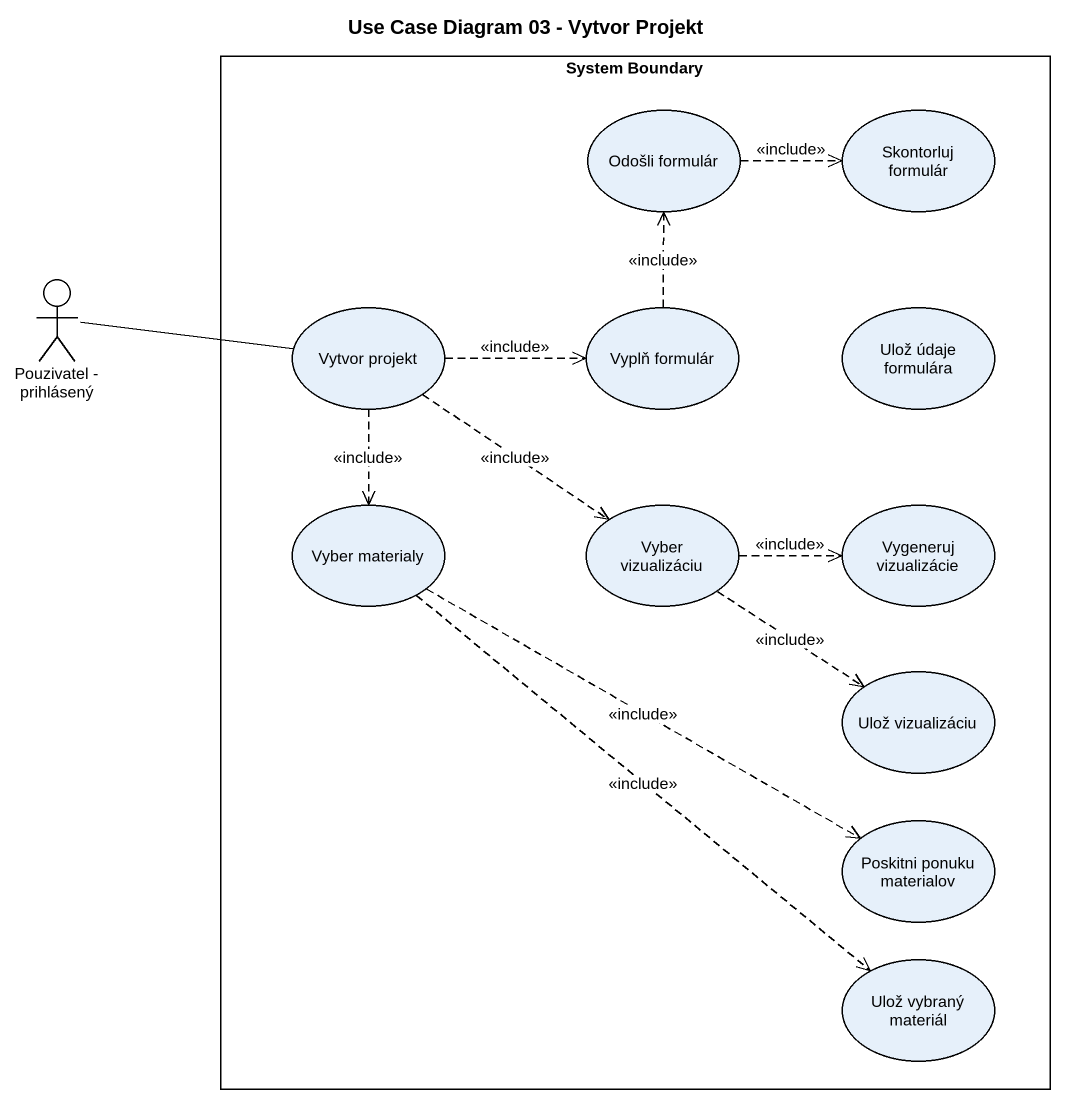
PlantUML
@startuml
title Use Case Diagram 03 - Vytvor Projekt
rectangle "System Boundary" as System_Boundary {
  usecase "Odošli formulár" as Odošli_formulár
  usecase "Skontorluj formulár" as Skontorluj_formulár
  usecase "Vytvor projekt" as Vytvor_projekt
  usecase "Vyplň formulár" as Vyplň_formulár
  usecase "Ulož údaje formulára" as Ulož_údaje_formulára
  usecase "Vyber materialy" as Vyber_materialy
  usecase "Vyber vizualizáciu" as Vyber_vizualizáciu
  usecase "Vygeneruj vizualizácie" as Vygeneruj_vizualizácie
  usecase "Ulož vizualizáciu" as Ulož_vizualizáciu
  usecase "Poskitni ponuku materialov" as Poskitni_ponuku_materialov
  usecase "Ulož vybraný materiál" as Ulož_vybraný_materiál
}
actor "Pouzivatel - prihlásený" as Pouzivatel_prihlásený
Odošli_formulár .right.> Skontorluj_formulár : <<include>>
Pouzivatel_prihlásený -right- Vytvor_projekt
Vytvor_projekt .right.> Vyplň_formulár : <<include>>
Vytvor_projekt ..> Vyber_materialy : <<include>>
Vytvor_projekt ..> Vyber_vizualizáciu : <<include>>
Vyplň_formulár .up.> Odošli_formulár : <<include>>
Vyber_materialy .right.> Poskitni_ponuku_materialov : <<include>>
Vyber_materialy ..> Ulož_vybraný_materiál : <<include>>
Vyber_vizualizáciu .right.> Vygeneruj_vizualizácie : <<include>>
Vyber_vizualizáciu ..> Ulož_vizualizáciu : <<include>>
@enduml
